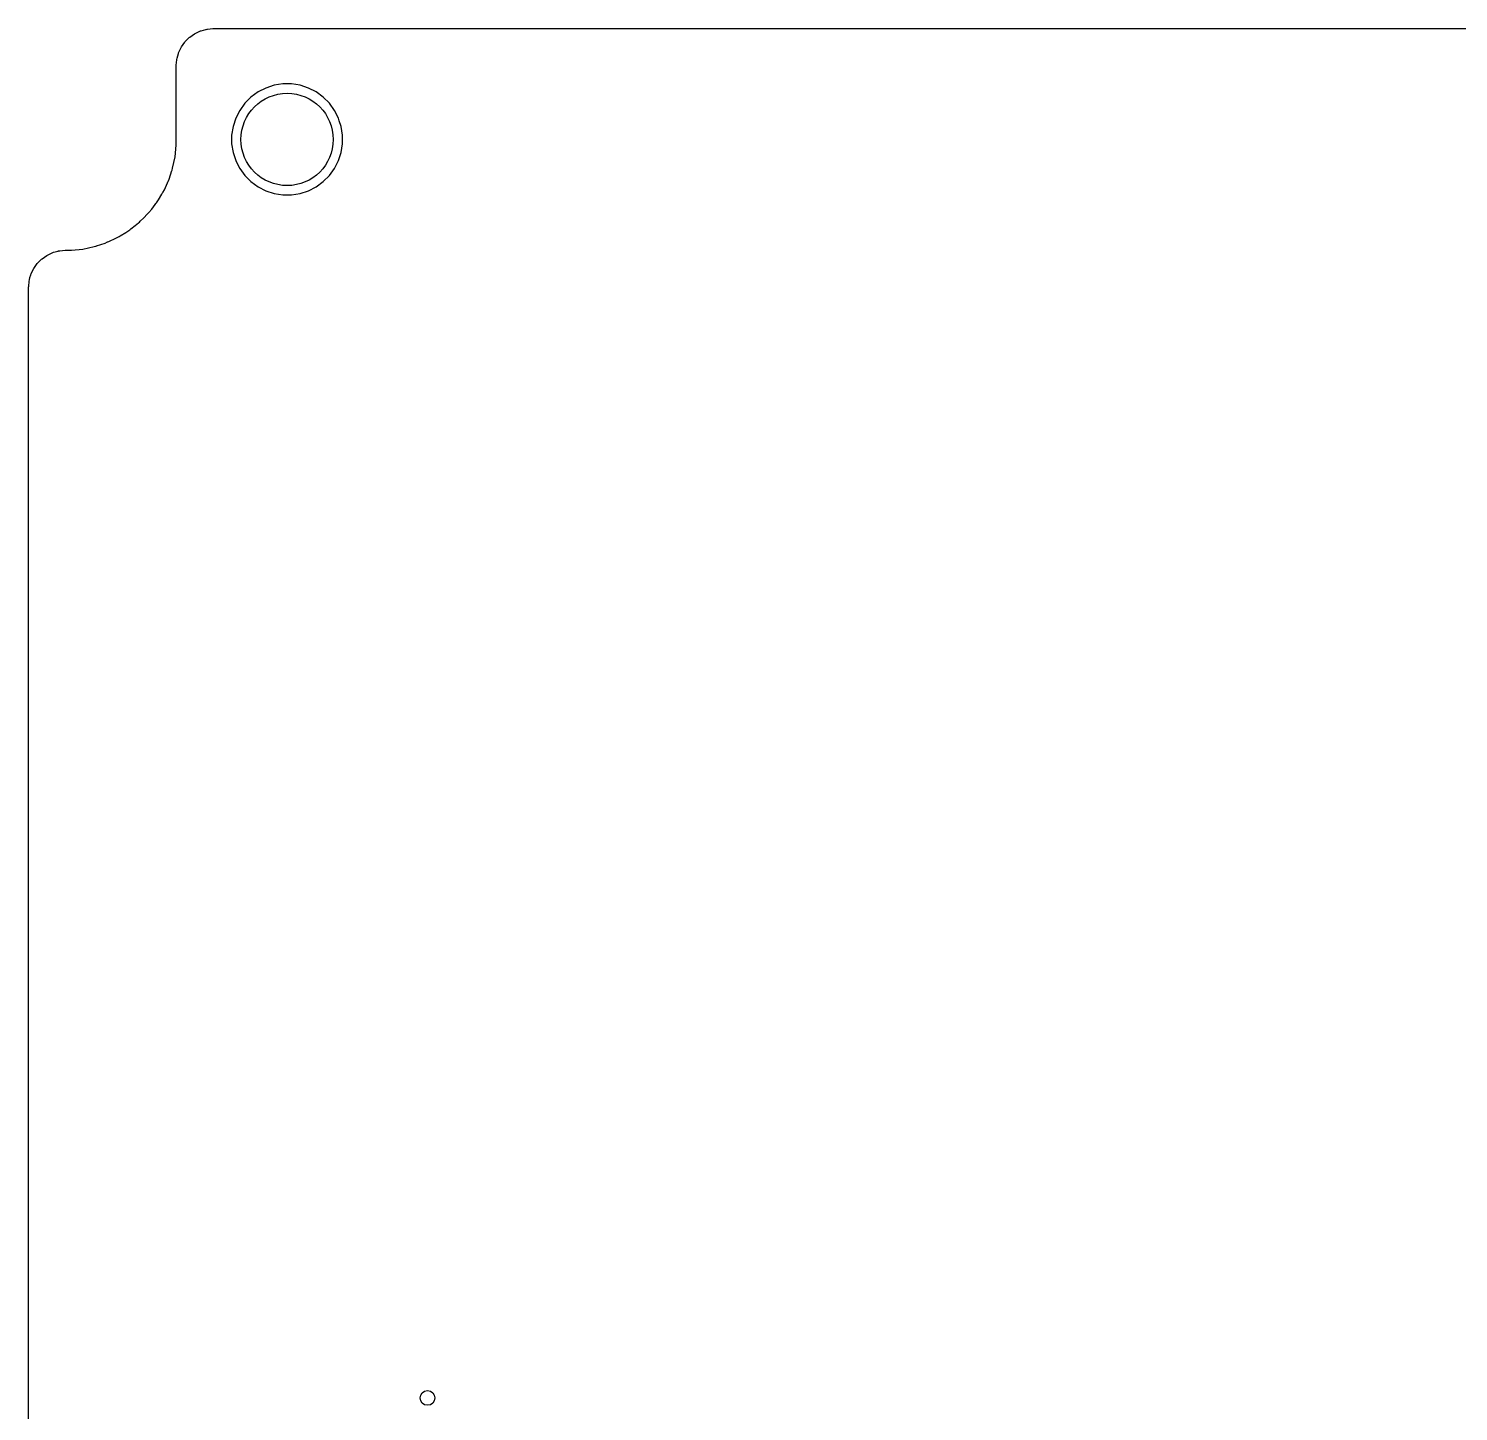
# Model space of a CAD drawing. Extents: x 0.79 to 7.64, y -5.35 to -0.98.
# Drawn here: x 0.787 to 2.312, y -2.458 to -0.984 of the extents above; entities that cross this region are included whole.
import ezdxf

# ---------------------------------------------------------------- set-up
doc = ezdxf.new("R2010")
doc.units = 0
doc.header["$MEASUREMENT"] = 0
doc.layers.add('BLACK', color=7, linetype='CONTINUOUS')

msp = doc.modelspace()

# ---------------------------------------------------------------- linework, layer by layer
at = {"layer": 'BLACK', "linetype": 'CONTINUOUS'}
for p, q in [((0.9592, -0.9933), (0.9643, -0.9897)), ((0.9643, -0.9897), (0.9649, -0.9894)), ((0.9649, -0.9894), (0.9699, -0.987)), ((0.9699, -0.987), (0.9701, -0.987)), ((0.9701, -0.987), (0.9708, -0.9867)), ((0.9708, -0.9867), (0.9713, -0.9865)), ((0.9713, -0.9865), (0.9763, -0.9852)), ((0.9763, -0.9852), (0.9766, -0.9851)), ((0.9766, -0.9851), (0.9778, -0.9849)), ((0.9778, -0.9849), (0.9782, -0.9848)), ((0.9782, -0.9848), (0.9838, -0.9843)), ((0.9838, -0.9843), (0.9841, -0.9843)), ((0.9841, -0.9843), (0.9844, -0.9843)), ((0.9844, -0.9843), (3.7087, -0.9843)), ((0.9477, -1.0093), (0.95, -1.0043)), ((0.95, -1.0043), (0.9504, -1.0037)), ((0.9504, -1.0037), (0.9539, -0.9986)), ((0.9539, -0.9986), (0.9543, -0.9981)), ((0.9543, -0.9981), (0.9587, -0.9937)), ((0.9587, -0.9937), (0.9592, -0.9933)), ((0.9449, -1.0234), (0.9454, -1.0176)), ((0.9454, -1.0176), (0.9455, -1.0172)), ((0.9455, -1.0172), (0.9457, -1.0159)), ((0.9457, -1.0159), (0.9458, -1.0157)), ((0.9458, -1.0157), (0.9464, -1.0134)), ((0.9464, -1.0134), (0.9471, -1.0107)), ((0.9471, -1.0107), (0.9473, -1.0102)), ((0.9473, -1.0102), (0.9476, -1.0095)), ((0.9476, -1.0095), (0.9477, -1.0093)), ((0.9449, -1.0235), (0.9449, -1.0234)), ((0.9449, -1.0238), (0.9449, -1.0235)), ((0.9449, -1.0977), (0.9449, -1.0238)), ((1.0403, -1.0476), (1.032, -1.0518)), ((1.0492, -1.0447), (1.0403, -1.0476)), ((1.0583, -1.0433), (1.0492, -1.0447)), ((1.0676, -1.0433), (1.0583, -1.0433)), ((1.0583, -1.0433), (1.0583, -1.0433)), ((1.0768, -1.0447), (1.0676, -1.0433)), ((1.0676, -1.0433), (1.0676, -1.0433)), ((1.0857, -1.0476), (1.0768, -1.0447)), ((1.094, -1.0518), (1.0857, -1.0476)), ((1.0179, -1.0639), (1.0125, -1.0714)), ((1.0245, -1.0573), (1.0179, -1.0639)), ((1.032, -1.0518), (1.0245, -1.0573)), ((1.1015, -1.0573), (1.094, -1.0518)), ((1.094, -1.0518), (1.094, -1.0518)), ((1.094, -1.0518), (1.094, -1.0518)), ((1.1081, -1.0639), (1.1015, -1.0573)), ((1.1135, -1.0714), (1.1081, -1.0639)), ((1.0082, -1.0797), (1.0054, -1.0885)), ((1.0125, -1.0714), (1.0082, -1.0797)), ((1.1177, -1.0797), (1.1135, -1.0714)), ((1.1187, -1.0827), (1.1177, -1.0797)), ((1.0054, -1.0885), (1.0039, -1.0977)), ((1.1206, -1.0885), (1.1187, -1.0827)), ((1.1221, -1.0977), (1.1206, -1.0885)), ((0.9436, -1.1209), (0.9449, -1.1086)), ((0.9449, -1.1023), (0.9449, -1.0977)), ((0.9449, -1.1024), (0.9449, -1.1023)), ((0.9449, -1.1086), (0.9449, -1.1024)), ((1.0039, -1.0977), (1.0039, -1.107)), ((1.0039, -1.107), (1.0054, -1.1162)), ((1.1206, -1.1162), (1.1221, -1.107)), ((1.1221, -1.107), (1.1221, -1.0977)), ((0.941, -1.133), (0.9436, -1.1209)), ((1.0054, -1.1162), (1.0082, -1.125)), ((1.0082, -1.125), (1.0123, -1.133)), ((1.1135, -1.1333), (1.1177, -1.125)), ((1.1177, -1.125), (1.1206, -1.1162)), ((1.1206, -1.1162), (1.1206, -1.1162)), ((0.9372, -1.1448), (0.9403, -1.1354)), ((0.9403, -1.1354), (0.9404, -1.1351)), ((0.9404, -1.135), (0.941, -1.133)), ((0.9404, -1.1351), (0.9404, -1.135)), ((1.0123, -1.133), (1.0125, -1.1333)), ((1.0125, -1.1333), (1.0179, -1.1408)), ((1.0179, -1.1408), (1.0245, -1.1474)), ((1.1015, -1.1474), (1.1081, -1.1408)), ((1.1081, -1.1408), (1.1135, -1.1333)), ((0.9305, -1.1589), (0.9322, -1.1561)), ((0.9322, -1.1561), (0.9355, -1.1486)), ((0.9355, -1.1486), (0.936, -1.1476)), ((0.936, -1.1476), (0.9361, -1.1472)), ((0.9361, -1.1472), (0.9372, -1.1448)), ((1.0245, -1.1474), (1.032, -1.1529)), ((1.032, -1.1529), (1.0403, -1.1571)), ((1.0403, -1.1571), (1.0492, -1.16)), ((1.0768, -1.16), (1.0857, -1.1571)), ((1.0857, -1.1571), (1.094, -1.1529)), ((1.094, -1.1529), (1.1015, -1.1474)), ((0.9187, -1.1768), (0.9223, -1.1719)), ((0.9223, -1.1719), (0.9232, -1.1708)), ((0.9232, -1.1708), (0.9237, -1.1699)), ((0.9237, -1.1699), (0.926, -1.1668)), ((0.926, -1.1668), (0.9295, -1.1607)), ((0.9295, -1.1607), (0.9302, -1.1595)), ((0.9302, -1.1595), (0.9305, -1.1589)), ((1.0492, -1.16), (1.0492, -1.16)), ((1.0492, -1.16), (1.0492, -1.16)), ((1.0492, -1.16), (1.0583, -1.1614)), ((1.0583, -1.1614), (1.0583, -1.1614)), ((1.0583, -1.1614), (1.0676, -1.1614)), ((1.0676, -1.1614), (1.0768, -1.16)), ((1.0768, -1.16), (1.0768, -1.16)), ((1.0768, -1.16), (1.0768, -1.16)), ((0.9065, -1.1895), (0.9104, -1.186)), ((0.9104, -1.186), (0.9139, -1.1821)), ((0.9139, -1.1821), (0.9149, -1.1811)), ((0.9149, -1.1811), (0.9157, -1.1802)), ((0.9157, -1.1802), (0.9187, -1.1768)), ((0.8851, -1.2051), (0.8912, -1.2016)), ((0.8912, -1.2016), (0.8943, -1.1993)), ((0.8943, -1.1993), (0.8952, -1.1988)), ((0.8952, -1.1988), (0.8963, -1.1978)), ((0.8963, -1.1978), (0.9012, -1.1943)), ((0.9012, -1.1943), (0.9046, -1.1913)), ((0.9046, -1.1913), (0.9055, -1.1905)), ((0.9055, -1.1905), (0.9065, -1.1895)), ((0.833, -1.2205), (0.8453, -1.2192)), ((0.8453, -1.2192), (0.8574, -1.2166)), ((0.8574, -1.2166), (0.8594, -1.216)), ((0.8594, -1.216), (0.8595, -1.2159)), ((0.8595, -1.2159), (0.8598, -1.2159)), ((0.8598, -1.2159), (0.8692, -1.2128)), ((0.8692, -1.2128), (0.8716, -1.2117)), ((0.8716, -1.2117), (0.872, -1.2116)), ((0.872, -1.2116), (0.873, -1.2111)), ((0.873, -1.2111), (0.8805, -1.2078)), ((0.8805, -1.2078), (0.8833, -1.2061)), ((0.8805, -1.2078), (0.8805, -1.2078)), ((0.8805, -1.2078), (0.8805, -1.2078)), ((0.8805, -1.2078), (0.8805, -1.2078)), ((0.8833, -1.2061), (0.8839, -1.2058)), ((0.8839, -1.2058), (0.8851, -1.2051)), ((0.7964, -1.2348), (0.7969, -1.2343)), ((0.7969, -1.2343), (0.8012, -1.2299)), ((0.8012, -1.2299), (0.8018, -1.2295)), ((0.8018, -1.2295), (0.8068, -1.226)), ((0.8068, -1.226), (0.8074, -1.2256)), ((0.8074, -1.2256), (0.8125, -1.2233)), ((0.8125, -1.2233), (0.8126, -1.2232)), ((0.8126, -1.2232), (0.8134, -1.2229)), ((0.8134, -1.2229), (0.8138, -1.2227)), ((0.8138, -1.2227), (0.8188, -1.2214)), ((0.8188, -1.2214), (0.8191, -1.2213)), ((0.8191, -1.2213), (0.8203, -1.2211)), ((0.8203, -1.2211), (0.8208, -1.221)), ((0.8208, -1.221), (0.8263, -1.2205)), ((0.8263, -1.2205), (0.8266, -1.2205)), ((0.8266, -1.2205), (0.8269, -1.2205)), ((0.8269, -1.2205), (0.833, -1.2205)), ((0.833, -1.2205), (0.833, -1.2205)), ((0.7883, -1.2519), (0.7889, -1.2496)), ((0.7889, -1.2496), (0.7897, -1.2469)), ((0.7897, -1.2469), (0.7898, -1.2464)), ((0.7898, -1.2464), (0.7901, -1.2457)), ((0.7901, -1.2457), (0.7902, -1.2455)), ((0.7902, -1.2455), (0.7925, -1.2405)), ((0.7925, -1.2405), (0.7929, -1.2399)), ((0.7929, -1.2399), (0.7964, -1.2348)), ((0.7874, -1.2597), (0.7875, -1.2588)), ((0.7874, -1.26), (0.7874, -1.2597)), ((0.7874, -1.5353), (0.7874, -1.26)), ((0.7875, -1.2588), (0.7879, -1.2538)), ((0.7879, -1.2538), (0.788, -1.2534)), ((0.788, -1.2534), (0.7883, -1.2522)), ((0.7883, -1.2522), (0.7883, -1.2519)), ((0.7874, -2.1337), (0.7874, -1.5353)), ((0.7874, -2.426), (0.7874, -2.1337)), ((0.7874, -2.8345), (0.7874, -2.426))]:
    msp.add_line(p, q, dxfattribs=at)
at = {"layer": 'BLACK'}
for centre, radius in [((1.063, -1.1024), 0.0492), ((1.2127, -2.4438), 0.00787)]:
    msp.add_circle(centre, radius, dxfattribs=at)

doc.saveas('drawing.dxf')
